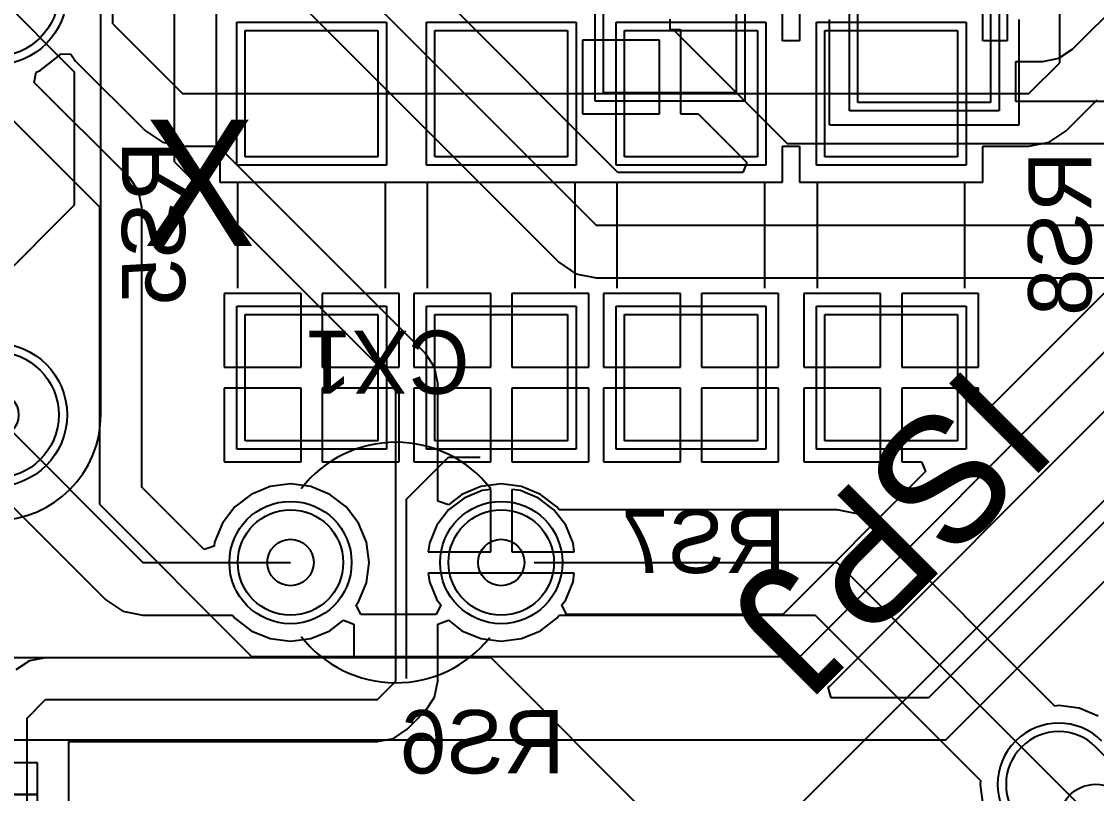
# Model space of a CAD drawing. Header units: millimetres. Extents: x 0 to 2.36, y 0 to 2.36.
# Drawn here: x 1.377 to 1.887, y 1.325 to 1.692 of the extents above; entities that cross this region are included whole.
import ezdxf

# ---------------------------------------------------------------- set-up
doc = ezdxf.new("R2010")
doc.units = ezdxf.units.MM
doc.header["$MEASUREMENT"] = 0
for name, color, linetype in [('BottomLayer', 5, 'Continuous'), ('BottomOverlay', 54, 'Continuous'), ('BottomPaste', 16, 'Continuous'), ('BottomSolder', 6, 'Continuous'), ('MultiLayer', 9, 'Continuous'), ('PadHoleLayer', 156, 'Continuous'), ('TopLayer', 1, 'Continuous'), ('TopOverlay', 2, 'Continuous'), ('TopPaste', 8, 'Continuous'), ('TopSolder', 216, 'Continuous')]:
    doc.layers.add(name, color=color, linetype=linetype)

# ---------------------------------------------------------------- blocks, each defined once
blk = doc.blocks.new('1206_7')
at = {"layer": 'TopLayer'}
for p, q in [((-0.09724425, -0.03149605), (-0.09724425, 0.03149605)), ((-0.09724425, 0.03149605), (-0.03740175, 0.03149605)), ((-0.03740175, 0.03149605), (-0.03740175, -0.03149605)), ((0.03740175, -0.03149605), (0.03740175, 0.03149605)), ((0.03740175, 0.03149605), (0.09724425, 0.03149605)), ((0.09724425, 0.03149605), (0.09724425, -0.03149605)), ((-0.03740175, -0.03149605), (-0.09724425, -0.03149605)), ((0.09724425, -0.03149605), (0.03740175, -0.03149605))]:
    blk.add_line(p, q, dxfattribs=at)
at = {"layer": 'TopOverlay'}
for p, q in [((0.025, 0.035), (-0.025, 0.035)), ((0.025, -0.035), (-0.025, -0.035))]:
    blk.add_line(p, q, dxfattribs=at)
at = {"layer": 'TopPaste'}
for p, q in [((-0.09724425, -0.03149605), (-0.09724425, 0.03149605)), ((-0.09724425, 0.03149605), (-0.03740175, 0.03149605)), ((-0.03740175, 0.03149605), (-0.03740175, -0.03149605)), ((0.03740175, -0.03149605), (0.03740175, 0.03149605)), ((0.03740175, 0.03149605), (0.09724425, 0.03149605)), ((0.09724425, 0.03149605), (0.09724425, -0.03149605)), ((-0.03740175, -0.03149605), (-0.09724425, -0.03149605)), ((0.09724425, -0.03149605), (0.03740175, -0.03149605))]:
    blk.add_line(p, q, dxfattribs=at)
at = {"layer": 'TopSolder'}
for p, q in [((-0.10124425, -0.03549605), (-0.10124425, 0.03549605)), ((-0.10124425, 0.03549605), (-0.03340175, 0.03549605)), ((-0.03340175, 0.03549605), (-0.03340175, -0.03549605)), ((0.03340175, -0.03549605), (0.03340175, 0.03549605)), ((0.03340175, 0.03549605), (0.10124425, 0.03549605)), ((0.10124425, 0.03549605), (0.10124425, -0.03549605)), ((-0.03340175, -0.03549605), (-0.10124425, -0.03549605)), ((0.10124425, -0.03549605), (0.03340175, -0.03549605))]:
    blk.add_line(p, q, dxfattribs=at)
blk = doc.blocks.new('JST_B6B_10')
at = {"layer": 'BottomLayer'}
blk.add_line((0.025, 0.125), (-0.025, 0.125), dxfattribs=at)
blk.add_arc((-0.025, 0.1), 0.025, 90, 270, dxfattribs=at)
at = {"layer": 'BottomSolder'}
blk.add_arc((-0.025, 0.1), 0.029, 90, 270, dxfattribs=at)
at = {"layer": 'MultiLayer'}
blk.add_line((0.025, 0.125), (-0.025, 0.125), dxfattribs=at)
blk.add_arc((-0.025, 0.1), 0.025, 90, 270, dxfattribs=at)
at = {"layer": 'PadHoleLayer'}
blk.add_circle((0, 0.1), 0.0177165, dxfattribs=at)
at = {"layer": 'TopLayer'}
blk.add_line((0.025, 0.125), (-0.025, 0.125), dxfattribs=at)
blk.add_arc((-0.025, 0.1), 0.025, 90, 270, dxfattribs=at)
at = {"layer": 'TopOverlay'}
blk.add_line((-0.105, -0.1), (-0.105, 0.585), dxfattribs=at)
at = {"layer": 'TopSolder'}
blk.add_arc((-0.025, 0.1), 0.029, 90, 270, dxfattribs=at)
blk = doc.blocks.new('WEMOS_D1_MINI_11')
at = {"layer": 'TopOverlay'}
for p, q in [((0.04, 1.03), (0.86, 1.03)), ((0.86, 1.03), (0.96, 0.93))]:
    blk.add_line(p, q, dxfattribs=at)
blk = doc.blocks.new('LED3_2X1_6_12')
at = {"layer": 'TopLayer'}
for p, q in [((-0.0393701, -0.03149605), (-0.0393701, 0.03149605)), ((-0.0393701, 0.03149605), (0.0393701, 0.03149605)), ((0.0393701, 0.03149605), (0.0393701, -0.03149605)), ((0.0856299, -0.03149605), (0.0856299, 0.03149605)), ((0.0856299, 0.03149605), (0.1643701, 0.03149605)), ((0.1643701, 0.03149605), (0.1643701, -0.03149605)), ((0.0393701, -0.03149605), (-0.0393701, -0.03149605)), ((0.1643701, -0.03149605), (0.0856299, -0.03149605))]:
    blk.add_line(p, q, dxfattribs=at)
at = {"layer": 'TopOverlay'}
for p, q in [((-0.05, 0.045), (0, 0.045)), ((-0.05, 0.045), (-0.05, -0.045)), ((0.085, 0.045), (0.175, 0.045)), ((0.175, 0.045), (0.175, -0.045)), ((-0.05, -0.045), (0, -0.045)), ((0.085, -0.045), (0.175, -0.045))]:
    blk.add_line(p, q, dxfattribs=at)
at = {"layer": 'TopPaste'}
for p, q in [((-0.0393701, -0.03149605), (-0.0393701, 0.03149605)), ((-0.0393701, 0.03149605), (0.0393701, 0.03149605)), ((0.0393701, 0.03149605), (0.0393701, -0.03149605)), ((0.0856299, -0.03149605), (0.0856299, 0.03149605)), ((0.0856299, 0.03149605), (0.1643701, 0.03149605)), ((0.1643701, 0.03149605), (0.1643701, -0.03149605)), ((0.0393701, -0.03149605), (-0.0393701, -0.03149605)), ((0.1643701, -0.03149605), (0.0856299, -0.03149605))]:
    blk.add_line(p, q, dxfattribs=at)
at = {"layer": 'TopSolder'}
for p, q in [((-0.0433701, -0.03549605), (-0.0433701, 0.03549605)), ((-0.0433701, 0.03549605), (0.0433701, 0.03549605)), ((0.0433701, 0.03549605), (0.0433701, -0.03549605)), ((0.0816299, -0.03549605), (0.0816299, 0.03549605)), ((0.0816299, 0.03549605), (0.1683701, 0.03549605)), ((0.1683701, 0.03549605), (0.1683701, -0.03549605)), ((0.0433701, -0.03549605), (-0.0433701, -0.03549605)), ((0.1683701, -0.03549605), (0.0816299, -0.03549605))]:
    blk.add_line(p, q, dxfattribs=at)
blk = doc.blocks.new('JUMPER2_19')
at = {"layer": 'BottomLayer'}
for p, q in [((0.0125, 0.05), (-0.0125, 0.05)), ((0.1125, 0.05), (0.0875, 0.05)), ((-0.025, 0.0375), (-0.025, -0.0375)), ((0.025, -0.0375), (0.025, 0.0375)), ((0.075, 0.0375), (0.075, -0.0375)), ((0.125, -0.0375), (0.125, 0.0375)), ((-0.0125, -0.05), (0.0125, -0.05)), ((0.0875, -0.05), (0.1125, -0.05))]:
    blk.add_line(p, q, dxfattribs=at)
for centre, start, end in [((-0.0125, 0.0375), 90, 180), ((0.0125, 0.0375), 0, 90), ((0.0875, 0.0375), 90, 180), ((0.1125, 0.0375), 0, 90), ((-0.0125, -0.0375), 180, 270), ((0.0125, -0.0375), 270, 0), ((0.0875, -0.0375), 180, 270), ((0.1125, -0.0375), 270, 0)]:
    blk.add_arc(centre, 0.0125, start, end, dxfattribs=at)
at = {"layer": 'BottomSolder'}
for p, q in [((0.0125, 0.054), (-0.0125, 0.054)), ((0.1125, 0.054), (0.0875, 0.054)), ((-0.029, 0.0375), (-0.029, -0.0375)), ((0.029, -0.0375), (0.029, 0.0375)), ((0.071, 0.0375), (0.071, -0.0375)), ((0.129, -0.0375), (0.129, 0.0375)), ((-0.0125, -0.054), (0.0125, -0.054)), ((0.0875, -0.054), (0.1125, -0.054))]:
    blk.add_line(p, q, dxfattribs=at)
for centre, start, end in [((-0.0125, 0.0375), 90, 180), ((0.0125, 0.0375), 0, 90), ((0.0875, 0.0375), 90, 180), ((0.1125, 0.0375), 0, 90), ((-0.0125, -0.0375), 180, 270), ((0.0125, -0.0375), 270, 0), ((0.0875, -0.0375), 180, 270), ((0.1125, -0.0375), 270, 0)]:
    blk.add_arc(centre, 0.0165, start, end, dxfattribs=at)
at = {"layer": 'MultiLayer'}
for p, q in [((0.0125, 0.05), (-0.0125, 0.05)), ((0.1125, 0.05), (0.0875, 0.05)), ((-0.025, 0.0375), (-0.025, -0.0375)), ((0.025, -0.0375), (0.025, 0.0375)), ((0.075, 0.0375), (0.075, -0.0375)), ((0.125, -0.0375), (0.125, 0.0375)), ((-0.0125, -0.05), (0.0125, -0.05)), ((0.0875, -0.05), (0.1125, -0.05))]:
    blk.add_line(p, q, dxfattribs=at)
for centre, start, end in [((-0.0125, 0.0375), 90, 180), ((0.0125, 0.0375), 0, 90), ((0.0875, 0.0375), 90, 180), ((0.1125, 0.0375), 0, 90), ((-0.0125, -0.0375), 180, 270), ((0.0125, -0.0375), 270, 0), ((0.0875, -0.0375), 180, 270), ((0.1125, -0.0375), 270, 0)]:
    blk.add_arc(centre, 0.0125, start, end, dxfattribs=at)
at = {"layer": 'PadHoleLayer'}
for centre in [(0, 0), (0.1, 0)]:
    blk.add_circle(centre, 0.0169291, dxfattribs=at)
at = {"layer": 'TopLayer'}
for p, q in [((0.0125, 0.05), (-0.0125, 0.05)), ((0.1125, 0.05), (0.0875, 0.05)), ((-0.025, 0.0375), (-0.025, -0.0375)), ((0.025, -0.0375), (0.025, 0.0375)), ((0.075, 0.0375), (0.075, -0.0375)), ((0.125, -0.0375), (0.125, 0.0375)), ((-0.0125, -0.05), (0.0125, -0.05)), ((0.0875, -0.05), (0.1125, -0.05))]:
    blk.add_line(p, q, dxfattribs=at)
for centre, start, end in [((-0.0125, 0.0375), 90, 180), ((0.0125, 0.0375), 0, 90), ((0.0875, 0.0375), 90, 180), ((0.1125, 0.0375), 0, 90), ((-0.0125, -0.0375), 180, 270), ((0.0125, -0.0375), 270, 0), ((0.0875, -0.0375), 180, 270), ((0.1125, -0.0375), 270, 0)]:
    blk.add_arc(centre, 0.0125, start, end, dxfattribs=at)
at = {"layer": 'TopOverlay'}
for p, q in [((0.16, 0.06), (-0.06, 0.06)), ((-0.06, 0.06), (-0.06, -0.06)), ((0.05, 0.06), (0.05, -0.06)), ((0.16, 0.06), (0.16, -0.06)), ((0.16, -0.06), (-0.06, -0.06)), ((0.09, -0.0825097), (0.09, -0.1125)), ((0.1049952, -0.0825097), (0.09, -0.0825097)), ((0.1099935, -0.0875081), (0.1049952, -0.0825097)), ((0.1349855, -0.0825097), (0.1199903, -0.0975048)), ((0.1349855, -0.1125), (0.1349855, -0.0825097)), ((0.1099935, -0.0925065), (0.1099935, -0.0875081)), ((0.1049952, -0.0975048), (0.1099935, -0.0925065)), ((0.1049952, -0.0975048), (0.09, -0.0975048)), ((0.09, -0.0975048), (0.1049952, -0.0975048)), ((0.1099935, -0.1025032), (0.1049952, -0.0975048)), ((0.1199903, -0.0975048), (0.1399838, -0.0975048)), ((0.1099935, -0.1075016), (0.1099935, -0.1025032)), ((0.1049952, -0.1125), (0.1099935, -0.1075016)), ((0.09, -0.1125), (0.1049952, -0.1125))]:
    blk.add_line(p, q, dxfattribs=at)
at = {"layer": 'TopSolder'}
for p, q in [((0.0125, 0.054), (-0.0125, 0.054)), ((0.1125, 0.054), (0.0875, 0.054)), ((-0.029, 0.0375), (-0.029, -0.0375)), ((0.029, -0.0375), (0.029, 0.0375)), ((0.071, 0.0375), (0.071, -0.0375)), ((0.129, -0.0375), (0.129, 0.0375)), ((-0.0125, -0.054), (0.0125, -0.054)), ((0.0875, -0.054), (0.1125, -0.054))]:
    blk.add_line(p, q, dxfattribs=at)
for centre, start, end in [((-0.0125, 0.0375), 90, 180), ((0.0125, 0.0375), 0, 90), ((0.0875, 0.0375), 90, 180), ((0.1125, 0.0375), 0, 90), ((-0.0125, -0.0375), 180, 270), ((0.0125, -0.0375), 270, 0), ((0.0875, -0.0375), 180, 270), ((0.1125, -0.0375), 270, 0)]:
    blk.add_arc(centre, 0.0165, start, end, dxfattribs=at)
blk = doc.blocks.new('XTAL1_21')
at = {"layer": 'BottomLayer'}
for centre in [(0, 0), (0.2, 0)]:
    blk.add_circle(centre, 0.03, dxfattribs=at)
at = {"layer": 'BottomSolder'}
for centre in [(0, 0), (0.2, 0)]:
    blk.add_circle(centre, 0.034, dxfattribs=at)
at = {"layer": 'MultiLayer'}
for centre in [(0, 0), (0.2, 0)]:
    blk.add_circle(centre, 0.03, dxfattribs=at)
at = {"layer": 'PadHoleLayer'}
for centre in [(0, 0), (0.2, 0)]:
    blk.add_circle(centre, 0.011, dxfattribs=at)
at = {"layer": 'TopLayer'}
for centre in [(0, 0), (0.2, 0)]:
    blk.add_circle(centre, 0.03, dxfattribs=at)
at = {"layer": 'TopOverlay'}
for p, q in [((0, 0.05), (0.2, 0.05)), ((0, -0.05), (0.2, -0.05))]:
    blk.add_line(p, q, dxfattribs=at)
for centre, start, end in [((0, 0), 90, 270), ((0.2, 0), 270, 90)]:
    blk.add_arc(centre, 0.05, start, end, dxfattribs=at)
at = {"layer": 'TopSolder'}
for centre in [(0, 0), (0.2, 0)]:
    blk.add_circle(centre, 0.034, dxfattribs=at)
blk = doc.blocks.new('___100_23')
at = {"layer": 'BottomLayer'}
for centre in [(0, 0), (0.1, 0)]:
    blk.add_circle(centre, 0.025, dxfattribs=at)
at = {"layer": 'BottomSolder'}
for centre in [(0, 0), (0.1, 0)]:
    blk.add_circle(centre, 0.029, dxfattribs=at)
at = {"layer": 'MultiLayer'}
for centre in [(0, 0), (0.1, 0)]:
    blk.add_circle(centre, 0.025, dxfattribs=at)
at = {"layer": 'PadHoleLayer'}
for centre in [(0, 0), (0.1, 0)]:
    blk.add_circle(centre, 0.011, dxfattribs=at)
at = {"layer": 'TopLayer'}
for centre in [(0, 0), (0.1, 0)]:
    blk.add_circle(centre, 0.025, dxfattribs=at)
at = {"layer": 'TopOverlay'}
for start, end in [(37.8749836510982, 141.3401917459099), (217.8749836510982, 322.1250163489019)]:
    blk.add_arc((0.05, 0), 0.0570088, start, end, dxfattribs=at)
at = {"layer": 'TopSolder'}
for centre in [(0, 0), (0.1, 0)]:
    blk.add_circle(centre, 0.029, dxfattribs=at)
blk = doc.blocks.new('1206_B_30')
at = {"layer": 'BottomLayer'}
for p, q in [((-0.09724425, -0.03149605), (-0.09724425, 0.03149605)), ((-0.09724425, 0.03149605), (-0.03740175, 0.03149605)), ((-0.03740175, 0.03149605), (-0.03740175, -0.03149605)), ((0.03740175, -0.03149605), (0.03740175, 0.03149605)), ((0.03740175, 0.03149605), (0.09724425, 0.03149605)), ((0.09724425, 0.03149605), (0.09724425, -0.03149605)), ((-0.03740175, -0.03149605), (-0.09724425, -0.03149605)), ((0.09724425, -0.03149605), (0.03740175, -0.03149605))]:
    blk.add_line(p, q, dxfattribs=at)
at = {"layer": 'BottomOverlay'}
for p, q in [((-0.025, 0.035), (0.025, 0.035)), ((-0.025, -0.035), (0.025, -0.035))]:
    blk.add_line(p, q, dxfattribs=at)
at = {"layer": 'BottomPaste'}
for p, q in [((-0.09724425, -0.03149605), (-0.09724425, 0.03149605)), ((-0.09724425, 0.03149605), (-0.03740175, 0.03149605)), ((-0.03740175, 0.03149605), (-0.03740175, -0.03149605)), ((0.03740175, -0.03149605), (0.03740175, 0.03149605)), ((0.03740175, 0.03149605), (0.09724425, 0.03149605)), ((0.09724425, 0.03149605), (0.09724425, -0.03149605)), ((-0.03740175, -0.03149605), (-0.09724425, -0.03149605)), ((0.09724425, -0.03149605), (0.03740175, -0.03149605))]:
    blk.add_line(p, q, dxfattribs=at)
at = {"layer": 'BottomSolder'}
for p, q in [((-0.10124425, -0.03549605), (-0.10124425, 0.03549605)), ((-0.10124425, 0.03549605), (-0.03340175, 0.03549605)), ((-0.03340175, 0.03549605), (-0.03340175, -0.03549605)), ((0.03340175, -0.03549605), (0.03340175, 0.03549605)), ((0.03340175, 0.03549605), (0.10124425, 0.03549605)), ((0.10124425, 0.03549605), (0.10124425, -0.03549605)), ((-0.03340175, -0.03549605), (-0.10124425, -0.03549605)), ((0.10124425, -0.03549605), (0.03340175, -0.03549605))]:
    blk.add_line(p, q, dxfattribs=at)
blk = doc.blocks.new('1206_B_31')
at = {"layer": 'BottomLayer'}
for p, q in [((-0.09724425, -0.03149605), (-0.09724425, 0.03149605)), ((-0.09724425, 0.03149605), (-0.03740175, 0.03149605)), ((-0.03740175, 0.03149605), (-0.03740175, -0.03149605)), ((0.03740175, -0.03149605), (0.03740175, 0.03149605)), ((0.03740175, 0.03149605), (0.09724425, 0.03149605)), ((0.09724425, 0.03149605), (0.09724425, -0.03149605)), ((-0.03740175, -0.03149605), (-0.09724425, -0.03149605)), ((0.09724425, -0.03149605), (0.03740175, -0.03149605))]:
    blk.add_line(p, q, dxfattribs=at)
at = {"layer": 'BottomOverlay'}
for p, q in [((-0.025, 0.035), (0.025, 0.035)), ((-0.025, -0.035), (0.025, -0.035))]:
    blk.add_line(p, q, dxfattribs=at)
at = {"layer": 'BottomPaste'}
for p, q in [((-0.09724425, -0.03149605), (-0.09724425, 0.03149605)), ((-0.09724425, 0.03149605), (-0.03740175, 0.03149605)), ((-0.03740175, 0.03149605), (-0.03740175, -0.03149605)), ((0.03740175, -0.03149605), (0.03740175, 0.03149605)), ((0.03740175, 0.03149605), (0.09724425, 0.03149605)), ((0.09724425, 0.03149605), (0.09724425, -0.03149605)), ((-0.03740175, -0.03149605), (-0.09724425, -0.03149605)), ((0.09724425, -0.03149605), (0.03740175, -0.03149605))]:
    blk.add_line(p, q, dxfattribs=at)
at = {"layer": 'BottomSolder'}
for p, q in [((-0.10124425, -0.03549605), (-0.10124425, 0.03549605)), ((-0.10124425, 0.03549605), (-0.03340175, 0.03549605)), ((-0.03340175, 0.03549605), (-0.03340175, -0.03549605)), ((0.03340175, -0.03549605), (0.03340175, 0.03549605)), ((0.03340175, 0.03549605), (0.10124425, 0.03549605)), ((0.10124425, 0.03549605), (0.10124425, -0.03549605)), ((-0.03340175, -0.03549605), (-0.10124425, -0.03549605)), ((0.10124425, -0.03549605), (0.03340175, -0.03549605))]:
    blk.add_line(p, q, dxfattribs=at)
blk = doc.blocks.new('1206_B_32')
at = {"layer": 'BottomLayer'}
for p, q in [((-0.09724425, -0.03149605), (-0.09724425, 0.03149605)), ((-0.09724425, 0.03149605), (-0.03740175, 0.03149605)), ((-0.03740175, 0.03149605), (-0.03740175, -0.03149605)), ((0.03740175, -0.03149605), (0.03740175, 0.03149605)), ((0.03740175, 0.03149605), (0.09724425, 0.03149605)), ((0.09724425, 0.03149605), (0.09724425, -0.03149605)), ((-0.03740175, -0.03149605), (-0.09724425, -0.03149605)), ((0.09724425, -0.03149605), (0.03740175, -0.03149605))]:
    blk.add_line(p, q, dxfattribs=at)
at = {"layer": 'BottomOverlay'}
for p, q in [((-0.025, 0.035), (0.025, 0.035)), ((-0.025, -0.035), (0.025, -0.035))]:
    blk.add_line(p, q, dxfattribs=at)
at = {"layer": 'BottomPaste'}
for p, q in [((-0.09724425, -0.03149605), (-0.09724425, 0.03149605)), ((-0.09724425, 0.03149605), (-0.03740175, 0.03149605)), ((-0.03740175, 0.03149605), (-0.03740175, -0.03149605)), ((0.03740175, -0.03149605), (0.03740175, 0.03149605)), ((0.03740175, 0.03149605), (0.09724425, 0.03149605)), ((0.09724425, 0.03149605), (0.09724425, -0.03149605)), ((-0.03740175, -0.03149605), (-0.09724425, -0.03149605)), ((0.09724425, -0.03149605), (0.03740175, -0.03149605))]:
    blk.add_line(p, q, dxfattribs=at)
at = {"layer": 'BottomSolder'}
for p, q in [((-0.10124425, -0.03549605), (-0.10124425, 0.03549605)), ((-0.10124425, 0.03549605), (-0.03340175, 0.03549605)), ((-0.03340175, 0.03549605), (-0.03340175, -0.03549605)), ((0.03340175, -0.03549605), (0.03340175, 0.03549605)), ((0.03340175, 0.03549605), (0.10124425, 0.03549605)), ((0.10124425, 0.03549605), (0.10124425, -0.03549605)), ((-0.03340175, -0.03549605), (-0.10124425, -0.03549605)), ((0.10124425, -0.03549605), (0.03340175, -0.03549605))]:
    blk.add_line(p, q, dxfattribs=at)
blk = doc.blocks.new('1206_B_33')
at = {"layer": 'BottomLayer'}
for p, q in [((-0.09724425, -0.03149605), (-0.09724425, 0.03149605)), ((-0.09724425, 0.03149605), (-0.03740175, 0.03149605)), ((-0.03740175, 0.03149605), (-0.03740175, -0.03149605)), ((0.03740175, -0.03149605), (0.03740175, 0.03149605)), ((0.03740175, 0.03149605), (0.09724425, 0.03149605)), ((0.09724425, 0.03149605), (0.09724425, -0.03149605)), ((-0.03740175, -0.03149605), (-0.09724425, -0.03149605)), ((0.09724425, -0.03149605), (0.03740175, -0.03149605))]:
    blk.add_line(p, q, dxfattribs=at)
at = {"layer": 'BottomOverlay'}
for p, q in [((-0.025, 0.035), (0.025, 0.035)), ((-0.025, -0.035), (0.025, -0.035))]:
    blk.add_line(p, q, dxfattribs=at)
at = {"layer": 'BottomPaste'}
for p, q in [((-0.09724425, -0.03149605), (-0.09724425, 0.03149605)), ((-0.09724425, 0.03149605), (-0.03740175, 0.03149605)), ((-0.03740175, 0.03149605), (-0.03740175, -0.03149605)), ((0.03740175, -0.03149605), (0.03740175, 0.03149605)), ((0.03740175, 0.03149605), (0.09724425, 0.03149605)), ((0.09724425, 0.03149605), (0.09724425, -0.03149605)), ((-0.03740175, -0.03149605), (-0.09724425, -0.03149605)), ((0.09724425, -0.03149605), (0.03740175, -0.03149605))]:
    blk.add_line(p, q, dxfattribs=at)
at = {"layer": 'BottomSolder'}
for p, q in [((-0.10124425, -0.03549605), (-0.10124425, 0.03549605)), ((-0.10124425, 0.03549605), (-0.03340175, 0.03549605)), ((-0.03340175, 0.03549605), (-0.03340175, -0.03549605)), ((0.03340175, -0.03549605), (0.03340175, 0.03549605)), ((0.03340175, 0.03549605), (0.10124425, 0.03549605)), ((0.10124425, 0.03549605), (0.10124425, -0.03549605)), ((-0.03340175, -0.03549605), (-0.10124425, -0.03549605)), ((0.10124425, -0.03549605), (0.03340175, -0.03549605))]:
    blk.add_line(p, q, dxfattribs=at)

msp = doc.modelspace()

# ---------------------------------------------------------------- linework, layer by layer
at = {"layer": 'BottomLayer'}
for p, q in [((1.87, 1.6719677), (1.87, 1.9333534)), ((1.84502, 1.9230063), (1.84502, 1.6823148)), ((1.4206806, 1.6904292), (1.4206806, 1.726394)), ((1.738496, 1.682303), (1.738496, 1.6992442)), ((1.746504, 1.6992442), (1.746504, 1.682303)), ((1.833496, 1.682303), (1.833496, 1.6992442)), ((1.4206806, 1.6904292), (1.4537868, 1.657323)), ((1.746504, 1.682303), (1.738496, 1.682303)), ((1.8450083, 1.682303), (1.833496, 1.682303)), ((1.84502, 1.6823148), (1.8450083, 1.682303)), ((1.3861812, 1.6683131), (1.3949547, 1.6750453)), ((1.3949547, 1.6750453), (1.3958373, 1.6761955)), ((1.3958373, 1.6761955), (1.4008347, 1.6760319)), ((1.4008347, 1.6760319), (1.4030171, 1.6727657)), ((1.3843675, 1.6675618), (1.3861812, 1.6683131)), ((1.4030171, 1.6727657), (1.4361232, 1.6396595)), ((1.8553553, 1.657323), (1.87, 1.6719677)), ((1.383392, 1.6626579), (1.3843675, 1.6675618)), ((1.4285587, 1.6174912), (1.383392, 1.6626579)), ((1.3624325, 1.6555), (1.4145, 1.6034325)), ((1.4537868, 1.657323), (1.5149999, 1.657323)), ((1.5149999, 1.657323), (1.605, 1.657323)), ((1.605, 1.657323), (1.695, 1.657323)), ((1.695, 1.657323), (1.79, 1.657323)), ((1.79, 1.657323), (1.8553553, 1.657323)), ((1.8730188, 1.6396595), (1.8876635, 1.6543041)), ((1.4361232, 1.6396595), (1.4442273, 1.6342445)), ((1.8649147, 1.6342445), (1.8730188, 1.6396595)), ((1.4442273, 1.6342445), (1.4537868, 1.632343)), ((1.4537868, 1.632343), (1.4715039, 1.632343)), ((1.4715039, 1.632343), (1.4715039, 1.6154018)), ((1.738496, 1.6154018), (1.738496, 1.632343)), ((1.738496, 1.632343), (1.746504, 1.632343)), ((1.746504, 1.632343), (1.746504, 1.6154018)), ((1.833496, 1.6154018), (1.833496, 1.632343)), ((1.833496, 1.632343), (1.8553553, 1.632343)), ((1.8553553, 1.632343), (1.8649147, 1.6342445)), ((1.950618, 1.6224179), (1.8361154, 1.5079153)), ((1.4328686, 1.611041), (1.4285587, 1.6174912)), ((1.4715039, 1.6154018), (1.5584957, 1.6154018)), ((1.5584957, 1.6154018), (1.5584957, 1.6154016)), ((1.5584957, 1.6154016), (1.5615042, 1.6154016)), ((1.5615042, 1.6154016), (1.5615042, 1.6154018)), ((1.5615042, 1.6154018), (1.6484958, 1.6154018)), ((1.6484958, 1.6154018), (1.6484958, 1.6154016)), ((1.6484958, 1.6154016), (1.6515042, 1.6154016)), ((1.6515042, 1.6154016), (1.6515042, 1.6154018)), ((1.6515042, 1.6154018), (1.738496, 1.6154018)), ((1.746504, 1.6154018), (1.833496, 1.6154018)), ((1.7468175, 1.3905), (1.9705, 1.6141825)), ((1.434382, 1.6034325), (1.4328686, 1.611041)), ((1.4145, 1.4625675), (1.4145, 1.6034325)), ((1.434382, 1.4708029), (1.434382, 1.6034325)), ((1.7608762, 1.3764413), (1.9845587, 1.6001238)), ((1.51, 1.5625982), (1.4735039, 1.5625982)), ((1.4735039, 1.5625982), (1.4735039, 1.5276771)), ((1.51, 1.5276771), (1.51, 1.5625982)), ((1.5564959, 1.5625982), (1.52, 1.5625982)), ((1.52, 1.5625982), (1.52, 1.5276771)), ((1.5564959, 1.5276771), (1.5564959, 1.5625982)), ((1.6, 1.5625982), (1.563504, 1.5625982)), ((1.563504, 1.5625982), (1.563504, 1.527677)), ((1.6, 1.527677), (1.6, 1.5625982)), ((1.646496, 1.5625982), (1.61, 1.5625982)), ((1.61, 1.5625982), (1.61, 1.527677)), ((1.646496, 1.527677), (1.646496, 1.5625982)), ((1.69, 1.5625982), (1.653504, 1.5625982)), ((1.653504, 1.5625982), (1.653504, 1.527677)), ((1.69, 1.527677), (1.69, 1.5625982)), ((1.736496, 1.5625982), (1.7, 1.5625982)), ((1.7, 1.5625982), (1.7, 1.527677)), ((1.736496, 1.527677), (1.736496, 1.5625982)), ((1.785, 1.5625982), (1.748504, 1.5625982)), ((1.748504, 1.5625982), (1.748504, 1.527677)), ((1.785, 1.527677), (1.785, 1.5625982)), ((1.831496, 1.5625982), (1.795, 1.5625982)), ((1.795, 1.5625982), (1.795, 1.527677)), ((1.831496, 1.527677), (1.831496, 1.5625982)), ((1.4735039, 1.5276771), (1.51, 1.5276771)), ((1.52, 1.5276771), (1.5564959, 1.5276771)), ((1.563504, 1.527677), (1.6, 1.527677)), ((1.61, 1.527677), (1.646496, 1.527677)), ((1.653504, 1.527677), (1.69, 1.527677)), ((1.7, 1.527677), (1.736496, 1.527677)), ((1.748504, 1.527677), (1.785, 1.527677)), ((1.795, 1.527677), (1.831496, 1.527677)), ((1.51, 1.5176771), (1.4735039, 1.5176771)), ((1.4735039, 1.5176771), (1.4735039, 1.4827558)), ((1.51, 1.4827558), (1.51, 1.5176771)), ((1.5564959, 1.5176771), (1.52, 1.5176771)), ((1.52, 1.5176771), (1.52, 1.4827558)), ((1.5564959, 1.4827558), (1.5564959, 1.5176771)), ((1.6, 1.517677), (1.563504, 1.517677)), ((1.563504, 1.517677), (1.563504, 1.4827558)), ((1.6, 1.4827558), (1.6, 1.517677)), ((1.646496, 1.517677), (1.61, 1.517677)), ((1.61, 1.517677), (1.61, 1.4827558)), ((1.646496, 1.4827558), (1.646496, 1.517677)), ((1.69, 1.517677), (1.653504, 1.517677)), ((1.653504, 1.517677), (1.653504, 1.4827558)), ((1.69, 1.4827558), (1.69, 1.517677)), ((1.736496, 1.517677), (1.7, 1.517677)), ((1.7, 1.517677), (1.7, 1.4827558)), ((1.736496, 1.4827558), (1.736496, 1.517677)), ((1.785, 1.517677), (1.748504, 1.517677)), ((1.748504, 1.517677), (1.748504, 1.4827558)), ((1.785, 1.4827558), (1.785, 1.517677)), ((1.831496, 1.517677), (1.795, 1.517677)), ((1.795, 1.517677), (1.795, 1.4827558)), ((1.9533081, 1.5164255), (1.8077646, 1.370882)), ((1.831496, 1.5098288), (1.831496, 1.517677)), ((1.8361154, 1.5079153), (1.831496, 1.5098288)), ((1.816, 1.351), (1.9673668, 1.5023668)), ((1.4735039, 1.4827558), (1.51, 1.4827558)), ((1.52, 1.4827558), (1.5564959, 1.4827558)), ((1.563504, 1.4827558), (1.6, 1.4827558)), ((1.61, 1.4827558), (1.646496, 1.4827558)), ((1.653504, 1.4827558), (1.69, 1.4827558)), ((1.7, 1.4827558), (1.736496, 1.4827558)), ((1.748504, 1.4827558), (1.785, 1.4827558)), ((1.795, 1.4827558), (1.804423, 1.4827558)), ((1.804423, 1.4827558), (1.8063365, 1.4781364)), ((1.8063365, 1.4781364), (1.7385821, 1.410382)), ((1.4639751, 1.4412098), (1.434382, 1.4708029)), ((1.4953411, 1.4710477), (1.4863404, 1.4673195)), ((1.505, 1.4723193), (1.4953411, 1.4710477)), ((1.5146589, 1.4710477), (1.505, 1.4723193)), ((1.5236596, 1.4673195), (1.5146589, 1.4710477)), ((1.5958632, 1.4690991), (1.587349, 1.4655724)), ((1.6, 1.4696437), (1.5958632, 1.4690991)), ((1.6, 1.44), (1.6, 1.4696437)), ((1.6141368, 1.4690991), (1.61, 1.4696437)), ((1.61, 1.4696437), (1.61, 1.44)), ((1.622651, 1.4655724), (1.6141368, 1.4690991)), ((1.4863404, 1.4673195), (1.4786113, 1.4613887)), ((1.5313887, 1.4613887), (1.5236596, 1.4673195)), ((1.587349, 1.4655724), (1.5800377, 1.4599623)), ((1.6299623, 1.4599623), (1.622651, 1.4655724)), ((1.4145, 1.4625675), (1.4865675, 1.3905)), ((1.4786113, 1.4613887), (1.4726805, 1.4536596)), ((1.5373195, 1.4536596), (1.5313887, 1.4613887)), ((1.5800377, 1.4599623), (1.5744276, 1.452651)), ((1.6355724, 1.452651), (1.6299623, 1.4599623)), ((1.4726805, 1.4536596), (1.4689523, 1.4446589)), ((1.5410477, 1.4446589), (1.5373195, 1.4536596)), ((1.5744276, 1.452651), (1.5709009, 1.4441368)), ((1.6390991, 1.4441368), (1.6355724, 1.452651)), ((1.4689523, 1.4446589), (1.4687098, 1.442817)), ((1.5423193, 1.435), (1.5410477, 1.4446589)), ((1.5709009, 1.4441368), (1.5703563, 1.44)), ((1.6396437, 1.44), (1.6390991, 1.4441368)), ((1.4687098, 1.442817), (1.4639751, 1.4412098)), ((1.5703563, 1.44), (1.6, 1.44)), ((1.61, 1.44), (1.6396437, 1.44)), ((1.5410477, 1.4253411), (1.5423193, 1.435)), ((1.6396437, 1.43), (1.5703563, 1.43)), ((1.5703563, 1.43), (1.5709009, 1.4258632)), ((1.6390991, 1.4258632), (1.6396437, 1.43)), ((1.5373195, 1.4163404), (1.5410477, 1.4253411)), ((1.5709009, 1.4258632), (1.5744276, 1.417349)), ((1.6355724, 1.417349), (1.6390991, 1.4258632)), ((1.5361885, 1.4148664), (1.5373195, 1.4163404)), ((1.5383999, 1.410382), (1.5361885, 1.4148664)), ((1.5763325, 1.4148664), (1.5741211, 1.410382)), ((1.5744276, 1.417349), (1.5763325, 1.4148664)), ((1.6336675, 1.4148664), (1.6355724, 1.417349)), ((1.6358789, 1.410382), (1.6336675, 1.4148664)), ((1.5741211, 1.410382), (1.5383999, 1.410382)), ((1.7385821, 1.410382), (1.6358789, 1.410382)), ((1.4865675, 1.3905), (1.7468175, 1.3905)), ((1.7600392, 1.375882), (1.7608762, 1.3764413)), ((1.761556, 1.370882), (1.7600392, 1.375882)), ((1.8077646, 1.370882), (1.761556, 1.370882)), ((1.2585417, 1.351), (1.816, 1.351))]:
    msp.add_line(p, q, dxfattribs=at)
at = {"layer": 'BottomOverlay'}
for p, q in [((1.56, 1.465), (1.58, 1.485)), ((1.58, 1.485), (1.595, 1.485)), ((1.56, 1.38), (1.56, 1.465))]:
    msp.add_line(p, q, dxfattribs=at)
at = {"layer": 'TopLayer'}
for p, q in [((1.45, 1.625), (1.45, 1.8)), ((1.469882, 1.6332354), (1.469882, 1.7675633)), ((1.660347, 1.61998), (1.53498, 1.745347)), ((1.51, 1.735), (1.65, 1.595)), ((1.4923365, 1.7173365), (1.6323365, 1.5773365)), ((1.8760587, 1.6784413), (1.9095861, 1.7119687)), ((1.365, 1.705), (1.4024999, 1.6675001)), ((1.685, 1.692677), (1.685, 1.687677)), ((1.685, 1.687677), (1.6865748, 1.687677)), ((1.685, 1.687677), (1.69, 1.687677)), ((1.6865748, 1.687677), (1.7406219, 1.6336299)), ((1.69, 1.687677), (1.69, 1.6477558)), ((1.68, 1.682677), (1.643504, 1.682677)), ((1.643504, 1.682677), (1.643504, 1.6477558)), ((1.68, 1.6477558), (1.68, 1.682677)), ((1.8696085, 1.6741314), (1.8760587, 1.6784413)), ((1.862, 1.672618), (1.8696085, 1.6741314)), ((1.8491951, 1.6535119), (1.8491951, 1.672618)), ((1.8491951, 1.672618), (1.862, 1.672618)), ((1.4024999, 1.6045674), (1.4024999, 1.6675001)), ((1.9783929, 1.6535119), (1.8491951, 1.6535119)), ((1.643504, 1.6477558), (1.68, 1.6477558)), ((1.69, 1.6477558), (1.6983786, 1.6477558)), ((1.6983786, 1.6477558), (1.721535, 1.6245994)), ((1.5690587, 1.5340587), (1.469882, 1.6332354)), ((1.7406219, 1.6336299), (2.0036299, 1.6336299)), ((1.45, 1.625), (1.555, 1.52)), ((1.721535, 1.6245994), (1.7196215, 1.61998)), ((1.7196215, 1.61998), (1.660347, 1.61998)), ((1.3634325, 1.5655), (1.4024999, 1.6045674)), ((1.65, 1.595), (2.02858, 1.595)), ((1.6323365, 1.5773365), (1.6404406, 1.5719215)), ((1.6404406, 1.5719215), (1.65, 1.57002)), ((1.65, 1.57002), (2.018233, 1.57002)), ((1.5733686, 1.5276086), (1.5690587, 1.5340587)), ((1.574882, 1.52), (1.5733686, 1.5276086)), ((1.555, 1.3787868), (1.555, 1.52)), ((1.574882, 1.4641682), (1.574882, 1.52)), ((1.365, 1.505), (1.435, 1.435)), ((1.5953411, 1.4710477), (1.5863404, 1.4673195)), ((1.605, 1.4723193), (1.5953411, 1.4710477)), ((1.6146589, 1.4710477), (1.605, 1.4723193)), ((1.6236596, 1.4673195), (1.6146589, 1.4710477)), ((1.579882, 1.4623638), (1.574882, 1.4641682)), ((1.5863404, 1.4673195), (1.579882, 1.4623638)), ((1.6313887, 1.4613887), (1.6236596, 1.4673195)), ((1.3712169, 1.4634561), (1.4173364, 1.4173365)), ((1.6324696, 1.45998), (1.6313887, 1.4613887)), ((1.7643146, 1.45998), (1.6324696, 1.45998)), ((1.773874, 1.4580785), (1.7643146, 1.45998)), ((1.7819781, 1.4526635), (1.773874, 1.4580785)), ((1.8677191, 1.3669225), (1.7819781, 1.4526635)), ((1.435, 1.435), (1.505, 1.435)), ((1.6206554, 1.435), (1.7643146, 1.435)), ((1.7643146, 1.435), (1.8871573, 1.3121573)), ((1.4173364, 1.4173365), (1.4254406, 1.4119215)), ((1.4254406, 1.4119215), (1.435, 1.41002)), ((1.435, 1.41002), (1.4775304, 1.41002)), ((1.4775304, 1.41002), (1.4786113, 1.4086113)), ((1.4786113, 1.4086113), (1.4863404, 1.4026805)), ((1.6236596, 1.4026805), (1.6313887, 1.4086113)), ((1.6313887, 1.4086113), (1.6324696, 1.41002)), ((1.6324696, 1.41002), (1.7539676, 1.41002)), ((1.7539676, 1.41002), (1.8323921, 1.3315955)), ((1.4863404, 1.4026805), (1.4953411, 1.3989523)), ((1.5146589, 1.3989523), (1.5236596, 1.4026805)), ((1.5236596, 1.4026805), (1.530118, 1.4076362)), ((1.530118, 1.4076362), (1.535118, 1.4058318)), ((1.535118, 1.4058318), (1.535118, 1.389882)), ((1.574882, 1.4058318), (1.579882, 1.4076362)), ((1.574882, 1.3787868), (1.574882, 1.4058318)), ((1.579882, 1.4076362), (1.5863404, 1.4026805)), ((1.5863404, 1.4026805), (1.5953411, 1.3989523)), ((1.6146589, 1.3989523), (1.6236596, 1.4026805)), ((1.4953411, 1.3989523), (1.505, 1.3976807)), ((1.505, 1.3976807), (1.5146589, 1.3989523)), ((1.5953411, 1.3989523), (1.605, 1.3976807)), ((1.605, 1.3976807), (1.6146589, 1.3989523)), ((1.3811783, 1.3883686), (1.3747281, 1.3840587)), ((1.3887868, 1.389882), (1.3811783, 1.3883686)), ((1.535118, 1.389882), (1.3887868, 1.389882)), ((1.5462132, 1.37), (1.555, 1.3787868)), ((1.5733686, 1.3711783), (1.574882, 1.3787868)), ((1.38, 1.3612132), (1.3887868, 1.37)), ((1.3887868, 1.37), (1.5462132, 1.37)), ((1.5690587, 1.3647281), (1.5733686, 1.3711783)), ((1.8694796, 1.3671542), (1.8677191, 1.3669225)), ((1.8791386, 1.3658827), (1.8694796, 1.3671542)), ((1.5602719, 1.3559413), (1.5690587, 1.3647281)), ((1.8881393, 1.3621544), (1.8791386, 1.3658827)), ((1.38, 1.185), (1.38, 1.3612132)), ((1.5462132, 1.350118), (1.5538217, 1.3516314)), ((1.5538217, 1.3516314), (1.5602719, 1.3559413)), ((1.399882, 1.2861925), (1.399882, 1.350118)), ((1.399882, 1.350118), (1.5462132, 1.350118)), ((1.8323921, 1.3315955), (1.8321604, 1.329835)), ((1.8321604, 1.329835), (1.8334319, 1.320176))]:
    msp.add_line(p, q, dxfattribs=at)

# ---------------------------------------------------------------- block references
for name, p, rotation in [('LED3_2X1_6_12', (1.8056991, 1.6925), 90), ('1206_7', (1.685, 1.755), 270), ('XTAL1_21', (1.365, 1.505), 90), ('JST_B6B_10', (1.8164466, 1.2414466), 315), ('1206_B_33', (1.5149999, 1.59), 90), ('1206_B_32', (1.605, 1.59), 90), ('1206_B_31', (1.695, 1.59), 90), ('1206_B_30', (1.79, 1.59), 90), ('___100_23', (1.605, 1.435), 180), ('JUMPER2_19', (1.475, 1.2275), 180)]:
    msp.add_blockref(name, p, dxfattribs=dict(rotation=rotation))
msp.add_blockref('WEMOS_D1_MINI_11', (0.74, 0.36))

# ---------------------------------------------------------------- texts
at = {"layer": 'BottomOverlay', "text_generation_flag": 2}
for s, p in [('RS5', (1.4549951, 1.634987)), ('RS8', (1.8849951, 1.629987))]:
    msp.add_text(s, height=0.03, rotation=90, dxfattribs=at).set_placement(p)
for s, p in [('RS7', (1.739987, 1.4300049)), ('RS6', (1.634987, 1.3350049))]:
    msp.add_text(s, height=0.03, dxfattribs=at).set_placement(p)
at = {"layer": 'TopOverlay'}
msp.add_text('X', height=0.06, dxfattribs=at).set_placement((1.4350065, 1.5850097))
for s, height, rotation, p in [('CX1', 0.03, 180, (1.5899885, 1.5449951)), ('ISPJ', 0.06, 225, (1.8280159, 1.5304283))]:
    msp.add_text(s, height=height, rotation=rotation, dxfattribs=at).set_placement(p)

doc.saveas('drawing.dxf')
